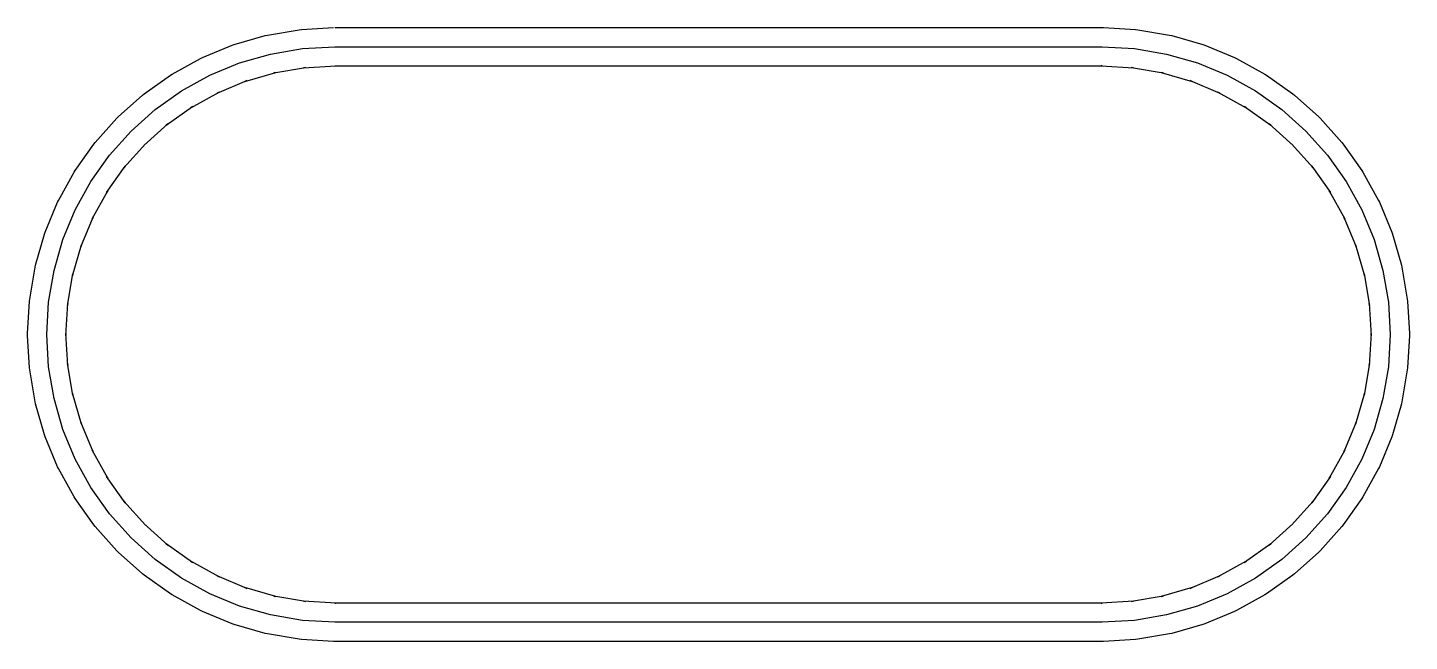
# Model space of a CAD drawing. Header units: millimetres. Extents: x 50 to 770, y -370 to -50.
import ezdxf

# ---------------------------------------------------------------- set-up
doc = ezdxf.new("R2010")
doc.units = ezdxf.units.MM
doc.layers.add('LINE_CENTER', color=1, linetype='CONTINUOUS')
doc.layers.add('LINE_EDGE', color=7, linetype='CONTINUOUS')

msp = doc.modelspace()

# ---------------------------------------------------------------- linework, layer by layer
at = {"layer": 'LINE_CENTER'}
for p, q in [((160.4581, -68.4175), (176.6219, -63.7608)), ((176.6219, -63.7608), (193.2053, -60.9432)), ((193.2053, -60.9432), (210, -60)), ((210, -60), (610, -60)), ((610, -60), (626.7947, -60.9432)), ((626.7947, -60.9432), (643.3781, -63.7608)), ((643.3781, -63.7608), (659.5419, -68.4175)), ((144.9174, -74.8547), (160.4581, -68.4175)), ((659.5419, -68.4175), (675.0826, -74.8547)), ((130.1952, -82.9914), (144.9174, -74.8547)), ((675.0826, -74.8547), (689.8048, -82.9914)), ((116.4765, -92.7253), (130.1952, -82.9914)), ((689.8048, -82.9914), (703.5235, -92.7253)), ((103.934, -103.934), (116.4765, -92.7253)), ((703.5235, -92.7253), (716.066, -103.934)), ((92.7253, -116.4765), (103.934, -103.934)), ((716.066, -103.934), (727.2747, -116.4765)), ((82.9914, -130.1952), (92.7253, -116.4765)), ((727.2747, -116.4765), (737.0086, -130.1952)), ((74.8547, -144.9174), (82.9914, -130.1952)), ((737.0086, -130.1952), (745.1453, -144.9174)), ((68.4175, -160.4581), (74.8547, -144.9174)), ((745.1453, -144.9174), (751.5825, -160.4581)), ((63.7608, -176.6219), (68.4175, -160.4581)), ((751.5825, -160.4581), (756.2392, -176.6219)), ((60.9432, -193.2053), (63.7608, -176.6219)), ((756.2392, -176.6219), (759.0568, -193.2053)), ((60, -210), (60.9432, -193.2053)), ((759.0568, -193.2053), (760, -210)), ((60.9432, -226.7947), (60, -210)), ((760, -210), (759.0568, -226.7947)), ((63.7608, -243.3781), (60.9432, -226.7947)), ((759.0568, -226.7947), (756.2392, -243.3781)), ((68.4175, -259.5419), (63.7608, -243.3781)), ((756.2392, -243.3781), (751.5825, -259.5419)), ((74.8547, -275.0826), (68.4175, -259.5419)), ((751.5825, -259.5419), (745.1453, -275.0826)), ((82.9914, -289.8048), (74.8547, -275.0826)), ((745.1453, -275.0826), (737.0086, -289.8048)), ((92.7253, -303.5235), (82.9914, -289.8048)), ((737.0086, -289.8048), (727.2747, -303.5235)), ((103.934, -316.066), (92.7253, -303.5235)), ((727.2747, -303.5235), (716.066, -316.066)), ((116.4765, -327.2747), (103.934, -316.066)), ((716.066, -316.066), (703.5235, -327.2747)), ((130.1952, -337.0086), (116.4765, -327.2747)), ((703.5235, -327.2747), (689.8048, -337.0086)), ((144.9174, -345.1453), (130.1952, -337.0086)), ((689.8048, -337.0086), (675.0826, -345.1453)), ((160.4581, -351.5825), (144.9174, -345.1453)), ((675.0826, -345.1453), (659.5419, -351.5825)), ((176.6219, -356.2392), (160.4581, -351.5825)), ((659.5419, -351.5825), (643.3781, -356.2392)), ((193.2053, -359.0568), (176.6219, -356.2392)), ((210, -360), (193.2053, -359.0568)), ((626.7947, -359.0568), (610, -360)), ((643.3781, -356.2392), (626.7947, -359.0568)), ((610, -360), (210, -360))]:
    msp.add_line(p, q, dxfattribs=at)
at = {"layer": 'LINE_EDGE'}
for p, q in [((192.6446, -50.9589), (209.4393, -50.0157)), ((210, -50), (610, -50)), ((610, -50), (610.5607, -50.0157)), ((610.5607, -50.0157), (627.3554, -50.9589)), ((157.6898, -58.8083), (173.8535, -54.1516)), ((173.8535, -54.1516), (174.9468, -53.9021)), ((174.9468, -53.9021), (191.5303, -51.0845)), ((191.5303, -51.0845), (192.6446, -50.9589)), ((627.3554, -50.9589), (628.4697, -51.0845)), ((628.4697, -51.0845), (645.0532, -53.9021)), ((645.0532, -53.9021), (646.1465, -54.1516)), ((646.1465, -54.1516), (662.3102, -58.8083)), ((141.0906, -65.6159), (156.6313, -59.1787)), ((156.6313, -59.1787), (157.6898, -58.8083)), ((662.3102, -58.8083), (663.3687, -59.1787)), ((663.3687, -59.1787), (678.9094, -65.6159)), ((125.358, -74.2391), (140.0803, -66.1024)), ((140.0803, -66.1024), (141.0906, -65.6159)), ((178.2969, -73.6195), (194.8804, -70.8019)), ((193.766, -70.9274), (210.5607, -69.9843)), ((194.8804, -70.8019), (193.766, -70.9274)), ((210, -70), (610, -70)), ((610, -70), (609.4393, -69.9843)), ((609.4393, -69.9843), (626.234, -70.9274)), ((626.234, -70.9274), (625.1196, -70.8019)), ((625.1196, -70.8019), (641.7031, -73.6195)), ((678.9094, -65.6159), (679.9197, -66.1024)), ((679.9197, -66.1024), (694.642, -74.2391)), ((110.6898, -84.5697), (124.4085, -74.8358)), ((124.4085, -74.8358), (125.358, -74.2391)), ((148.7443, -84.0935), (164.285, -77.6563)), ((163.2265, -78.0267), (179.3902, -73.37)), ((164.285, -77.6563), (163.2265, -78.0267)), ((179.3902, -73.37), (178.2969, -73.6195)), ((641.7031, -73.6195), (640.6098, -73.37)), ((640.6098, -73.37), (656.7735, -78.0267)), ((656.7735, -78.0267), (655.715, -77.6563)), ((655.715, -77.6563), (671.2557, -84.0935)), ((694.642, -74.2391), (695.5915, -74.8358)), ((695.5915, -74.8358), (709.3102, -84.5697)), ((97.2705, -96.4776), (109.8131, -85.2689)), ((109.8131, -85.2689), (110.6898, -84.5697)), ((135.0324, -91.7436), (149.7546, -83.6069)), ((149.7546, -83.6069), (148.7443, -84.0935)), ((671.2557, -84.0935), (670.2454, -83.6069)), ((670.2454, -83.6069), (684.9676, -91.7436)), ((709.3102, -84.5697), (710.1869, -85.2689)), ((710.1869, -85.2689), (722.7295, -96.4776)), ((122.2632, -100.8809), (135.9819, -91.147)), ((135.9819, -91.147), (135.0324, -91.7436)), ((684.9676, -91.7436), (684.0181, -91.147)), ((684.0181, -91.147), (697.7368, -100.8809)), ((85.2689, -109.8131), (96.4776, -97.2705)), ((96.4776, -97.2705), (97.2705, -96.4776)), ((110.5974, -111.3904), (123.14, -100.1817)), ((123.14, -100.1817), (122.2632, -100.8809)), ((697.7368, -100.8809), (696.86, -100.1817)), ((696.86, -100.1817), (709.4026, -111.3904)), ((722.7295, -96.4776), (723.5224, -97.2705)), ((723.5224, -97.2705), (734.7311, -109.8131)), ((74.8358, -124.4085), (84.5697, -110.6898)), ((84.5697, -110.6898), (85.2689, -109.8131)), ((100.1817, -123.14), (111.3904, -110.5974)), ((111.3904, -110.5974), (110.5974, -111.3904)), ((709.4026, -111.3904), (708.6096, -110.5974)), ((708.6096, -110.5974), (719.8183, -123.14)), ((734.7311, -109.8131), (735.4303, -110.6898)), ((735.4303, -110.6898), (745.1642, -124.4085)), ((91.147, -135.9819), (100.8809, -122.2632)), ((100.8809, -122.2632), (100.1817, -123.14)), ((719.8183, -123.14), (719.1191, -122.2632)), ((719.1191, -122.2632), (728.853, -135.9819)), ((66.1024, -140.0803), (74.2391, -125.358)), ((74.2391, -125.358), (74.8358, -124.4085)), ((745.1642, -124.4085), (745.7609, -125.358)), ((745.7609, -125.358), (753.8976, -140.0803)), ((83.6069, -149.7546), (91.7436, -135.0324)), ((91.7436, -135.0324), (91.147, -135.9819)), ((728.853, -135.9819), (728.2564, -135.0324)), ((728.2564, -135.0324), (736.3931, -149.7546)), ((59.1787, -156.6313), (65.6159, -141.0906)), ((65.6159, -141.0906), (66.1024, -140.0803)), ((753.8976, -140.0803), (754.3841, -141.0906)), ((754.3841, -141.0906), (760.8213, -156.6313)), ((77.6563, -164.285), (84.0935, -148.7443)), ((84.0935, -148.7443), (83.6069, -149.7546)), ((736.3931, -149.7546), (735.9065, -148.7443)), ((735.9065, -148.7443), (742.3437, -164.285)), ((54.1516, -173.8535), (58.8083, -157.6898)), ((58.8083, -157.6898), (59.1787, -156.6313)), ((760.8213, -156.6313), (761.1917, -157.6898)), ((761.1917, -157.6898), (765.8484, -173.8535)), ((73.37, -179.3902), (78.0267, -163.2265)), ((78.0267, -163.2265), (77.6563, -164.285)), ((742.3437, -164.285), (741.9733, -163.2265)), ((741.9733, -163.2265), (746.63, -179.3902)), ((51.0845, -191.5303), (53.9021, -174.9468)), ((53.9021, -174.9468), (54.1516, -173.8535)), ((70.8019, -194.8804), (73.6195, -178.2969)), ((73.6195, -178.2969), (73.37, -179.3902)), ((746.63, -179.3902), (746.3805, -178.2969)), ((746.3805, -178.2969), (749.1981, -194.8804)), ((765.8484, -173.8535), (766.0979, -174.9468)), ((766.0979, -174.9468), (768.9155, -191.5303)), ((50.0157, -209.4393), (50.9589, -192.6446)), ((50.9589, -192.6446), (51.0845, -191.5303)), ((69.9843, -210.5607), (70.9274, -193.766)), ((70.9274, -193.766), (70.8019, -194.8804)), ((749.1981, -194.8804), (749.0726, -193.766)), ((749.0726, -193.766), (750.0157, -210.5607)), ((768.9155, -191.5303), (769.0411, -192.6446)), ((769.0411, -192.6446), (769.9843, -209.4393)), ((50.0157, -210.5607), (50.0157, -209.4393)), ((50.9589, -227.3554), (50.0157, -210.5607)), ((70.9274, -226.234), (69.9843, -209.4393)), ((69.9843, -209.4393), (69.9843, -210.5607)), ((750.0157, -209.4393), (749.0726, -226.234)), ((750.0157, -210.5607), (750.0157, -209.4393)), ((769.9843, -210.5607), (769.0411, -227.3554)), ((769.9843, -209.4393), (769.9843, -210.5607)), ((51.0845, -228.4697), (50.9589, -227.3554)), ((53.9021, -245.0532), (51.0845, -228.4697)), ((73.6195, -241.7031), (70.8019, -225.1196)), ((70.8019, -225.1196), (70.9274, -226.234)), ((749.1981, -225.1196), (746.3805, -241.7031)), ((749.0726, -226.234), (749.1981, -225.1196)), ((768.9155, -228.4697), (766.0979, -245.0532)), ((769.0411, -227.3554), (768.9155, -228.4697)), ((78.0267, -256.7735), (73.37, -240.6098)), ((73.37, -240.6098), (73.6195, -241.7031)), ((746.63, -240.6098), (741.9733, -256.7735)), ((746.3805, -241.7031), (746.63, -240.6098)), ((54.1516, -246.1465), (53.9021, -245.0532)), ((58.8083, -262.3102), (54.1516, -246.1465)), ((765.8484, -246.1465), (761.1917, -262.3102)), ((766.0979, -245.0532), (765.8484, -246.1465)), ((84.0935, -271.2557), (77.6563, -255.715)), ((77.6563, -255.715), (78.0267, -256.7735)), ((742.3437, -255.715), (735.9065, -271.2557)), ((741.9733, -256.7735), (742.3437, -255.715)), ((59.1787, -263.3687), (58.8083, -262.3102)), ((65.6159, -278.9094), (59.1787, -263.3687)), ((760.8213, -263.3687), (754.3841, -278.9094)), ((761.1917, -262.3102), (760.8213, -263.3687)), ((91.7436, -284.9676), (83.6069, -270.2454)), ((83.6069, -270.2454), (84.0935, -271.2557)), ((736.3931, -270.2454), (728.2564, -284.9676)), ((735.9065, -271.2557), (736.3931, -270.2454)), ((66.1024, -279.9197), (65.6159, -278.9094)), ((74.2391, -294.642), (66.1024, -279.9197)), ((753.8976, -279.9197), (745.7609, -294.642)), ((754.3841, -278.9094), (753.8976, -279.9197)), ((100.8809, -297.7368), (91.147, -284.0181)), ((91.147, -284.0181), (91.7436, -284.9676)), ((728.853, -284.0181), (719.1191, -297.7368)), ((728.2564, -284.9676), (728.853, -284.0181)), ((74.8358, -295.5915), (74.2391, -294.642)), ((745.7609, -294.642), (745.1642, -295.5915)), ((84.5697, -309.3102), (74.8358, -295.5915)), ((111.3904, -309.4026), (100.1817, -296.86)), ((100.1817, -296.86), (100.8809, -297.7368)), ((719.8183, -296.86), (708.6096, -309.4026)), ((719.1191, -297.7368), (719.8183, -296.86)), ((745.1642, -295.5915), (735.4303, -309.3102)), ((85.2689, -310.1869), (84.5697, -309.3102)), ((123.14, -319.8183), (110.5974, -308.6096)), ((110.5974, -308.6096), (111.3904, -309.4026)), ((709.4026, -308.6096), (696.86, -319.8183)), ((708.6096, -309.4026), (709.4026, -308.6096)), ((735.4303, -309.3102), (734.7311, -310.1869)), ((96.4776, -322.7295), (85.2689, -310.1869)), ((734.7311, -310.1869), (723.5224, -322.7295)), ((97.2705, -323.5224), (96.4776, -322.7295)), ((109.8131, -334.7311), (97.2705, -323.5224)), ((135.9819, -328.853), (122.2632, -319.1191)), ((122.2632, -319.1191), (123.14, -319.8183)), ((697.7368, -319.1191), (684.0181, -328.853)), ((696.86, -319.8183), (697.7368, -319.1191)), ((722.7295, -323.5224), (710.1869, -334.7311)), ((723.5224, -322.7295), (722.7295, -323.5224)), ((149.7546, -336.3931), (135.0324, -328.2564)), ((135.0324, -328.2564), (135.9819, -328.853)), ((684.9676, -328.2564), (670.2454, -336.3931)), ((684.0181, -328.853), (684.9676, -328.2564)), ((110.6898, -335.4303), (109.8131, -334.7311)), ((124.4085, -345.1642), (110.6898, -335.4303)), ((164.285, -342.3437), (148.7443, -335.9065)), ((148.7443, -335.9065), (149.7546, -336.3931)), ((671.2557, -335.9065), (655.715, -342.3437)), ((670.2454, -336.3931), (671.2557, -335.9065)), ((709.3102, -335.4303), (695.5915, -345.1642)), ((710.1869, -334.7311), (709.3102, -335.4303)), ((125.358, -345.7609), (124.4085, -345.1642)), ((179.3902, -346.63), (163.2265, -341.9733)), ((163.2265, -341.9733), (164.285, -342.3437)), ((656.7735, -341.9733), (640.6098, -346.63)), ((655.715, -342.3437), (656.7735, -341.9733)), ((695.5915, -345.1642), (694.642, -345.7609)), ((140.0803, -353.8976), (125.358, -345.7609)), ((194.8804, -349.1981), (178.2969, -346.3805)), ((178.2969, -346.3805), (179.3902, -346.63)), ((210.5607, -350.0157), (193.766, -349.0726)), ((193.766, -349.0726), (194.8804, -349.1981)), ((610, -350), (210, -350)), ((210, -350), (210.5607, -350.0157)), ((626.234, -349.0726), (609.4393, -350.0157)), ((609.4393, -350.0157), (610, -350)), ((641.7031, -346.3805), (625.1196, -349.1981)), ((625.1196, -349.1981), (626.234, -349.0726)), ((640.6098, -346.63), (641.7031, -346.3805)), ((694.642, -345.7609), (679.9197, -353.8976)), ((141.0906, -354.3841), (140.0803, -353.8976)), ((156.6313, -360.8213), (141.0906, -354.3841)), ((678.9094, -354.3841), (663.3687, -360.8213)), ((679.9197, -353.8976), (678.9094, -354.3841)), ((157.6898, -361.1917), (156.6313, -360.8213)), ((173.8535, -365.8484), (157.6898, -361.1917)), ((174.9468, -366.0979), (173.8535, -365.8484)), ((191.5303, -368.9155), (174.9468, -366.0979)), ((645.0532, -366.0979), (628.4697, -368.9155)), ((646.1465, -365.8484), (645.0532, -366.0979)), ((662.3102, -361.1917), (646.1465, -365.8484)), ((663.3687, -360.8213), (662.3102, -361.1917)), ((192.6446, -369.0411), (191.5303, -368.9155)), ((209.4393, -369.9843), (192.6446, -369.0411)), ((210, -370), (209.4393, -369.9843)), ((610, -370), (210, -370)), ((610.5607, -369.9843), (610, -370)), ((627.3554, -369.0411), (610.5607, -369.9843)), ((628.4697, -368.9155), (627.3554, -369.0411))]:
    msp.add_line(p, q, dxfattribs=at)

doc.saveas('drawing.dxf')
